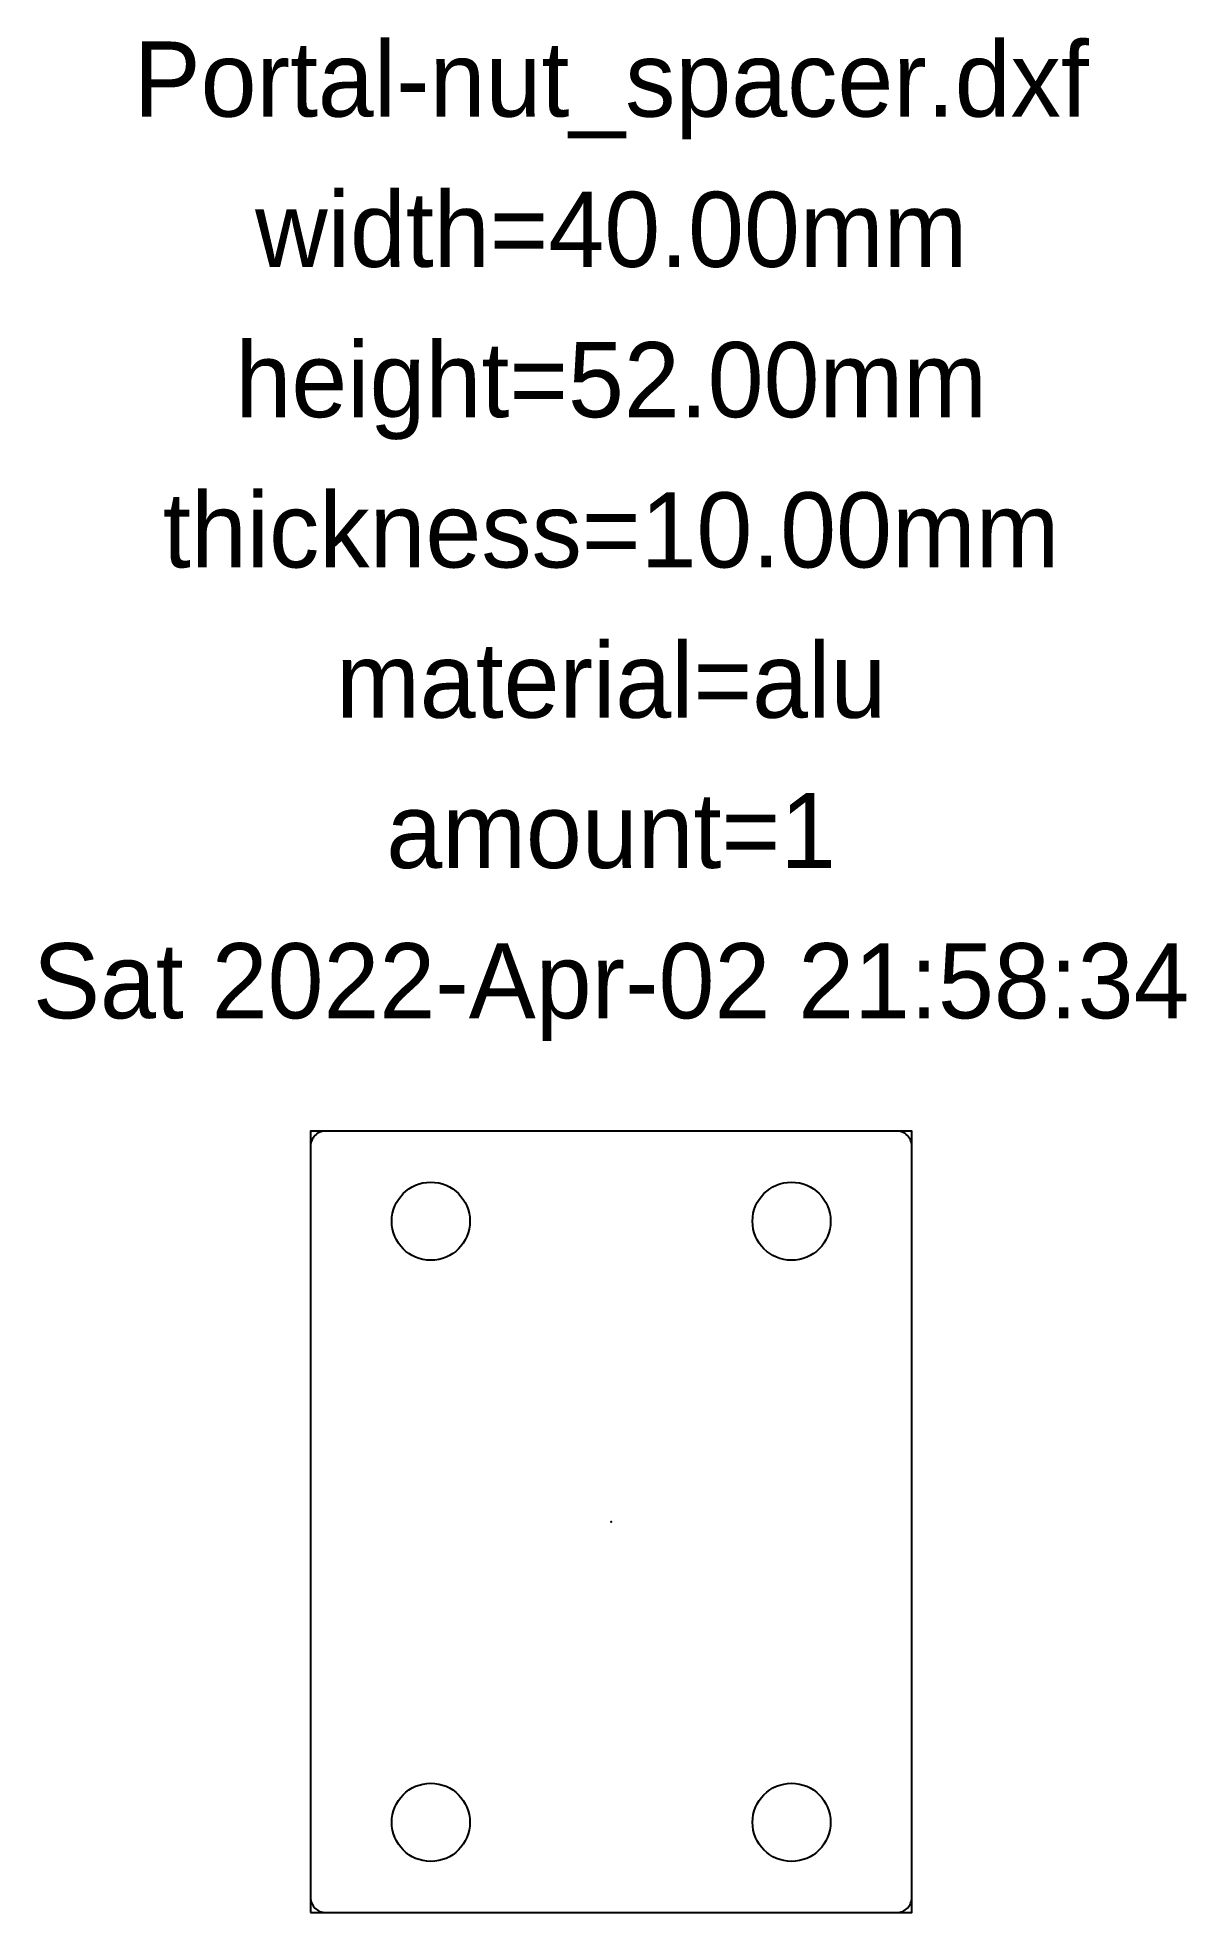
# Model space of a CAD drawing. Header units: millimetres. Extents: x -38 to 38, y -26 to 99.
import ezdxf
from ezdxf.enums import TextEntityAlignment as Align

# ---------------------------------------------------------------- set-up
doc = ezdxf.new("R2010")
doc.units = ezdxf.units.MM
doc.layers.add('annotation', color=2, linetype='Continuous')
doc.layers.add('outline', color=2, linetype='Continuous')
doc.styles.add('LiberationSerif', font='LiberationSerif-Regular.ttf')

msp = doc.modelspace()

# ---------------------------------------------------------------- linework, layer by layer
msp.add_lwpolyline([(-19, -26), (19, -26, 0.414214), (20, -25), (20, 25, 0.414214), (19, 26), (-19, 26, 0.414214), (-20, 25), (-20, -25, 0.414214)], format="xyb", close=True)
for centre in [(-12, 20), (12, 20), (-12, -20), (12, -20)]:
    msp.add_circle(centre, 2.6)
at = {"layer": 'outline'}
msp.add_lwpolyline([(-20, -26), (20, -26), (20, 26), (-20, 26)], close=True, dxfattribs=at)
msp.add_point((0, 0), dxfattribs=at)

# ---------------------------------------------------------------- texts
at = {"layer": 'annotation', "style": 'LiberationSerif'}
for s, p in [('Portal-nut_spacer.dxf', (0, 96)), ('width=40.00mm', (0, 86)), ('height=52.00mm', (0, 76)), ('thickness=10.00mm', (0, 66)), ('material=alu', (0, 56)), ('amount=1', (0, 46)), ('Sat 2022-Apr-02 21:58:34', (0, 36))]:
    msp.add_text(s, height=5, dxfattribs=at).set_placement(p, align=Align.MIDDLE_CENTER)

doc.saveas('drawing.dxf')
